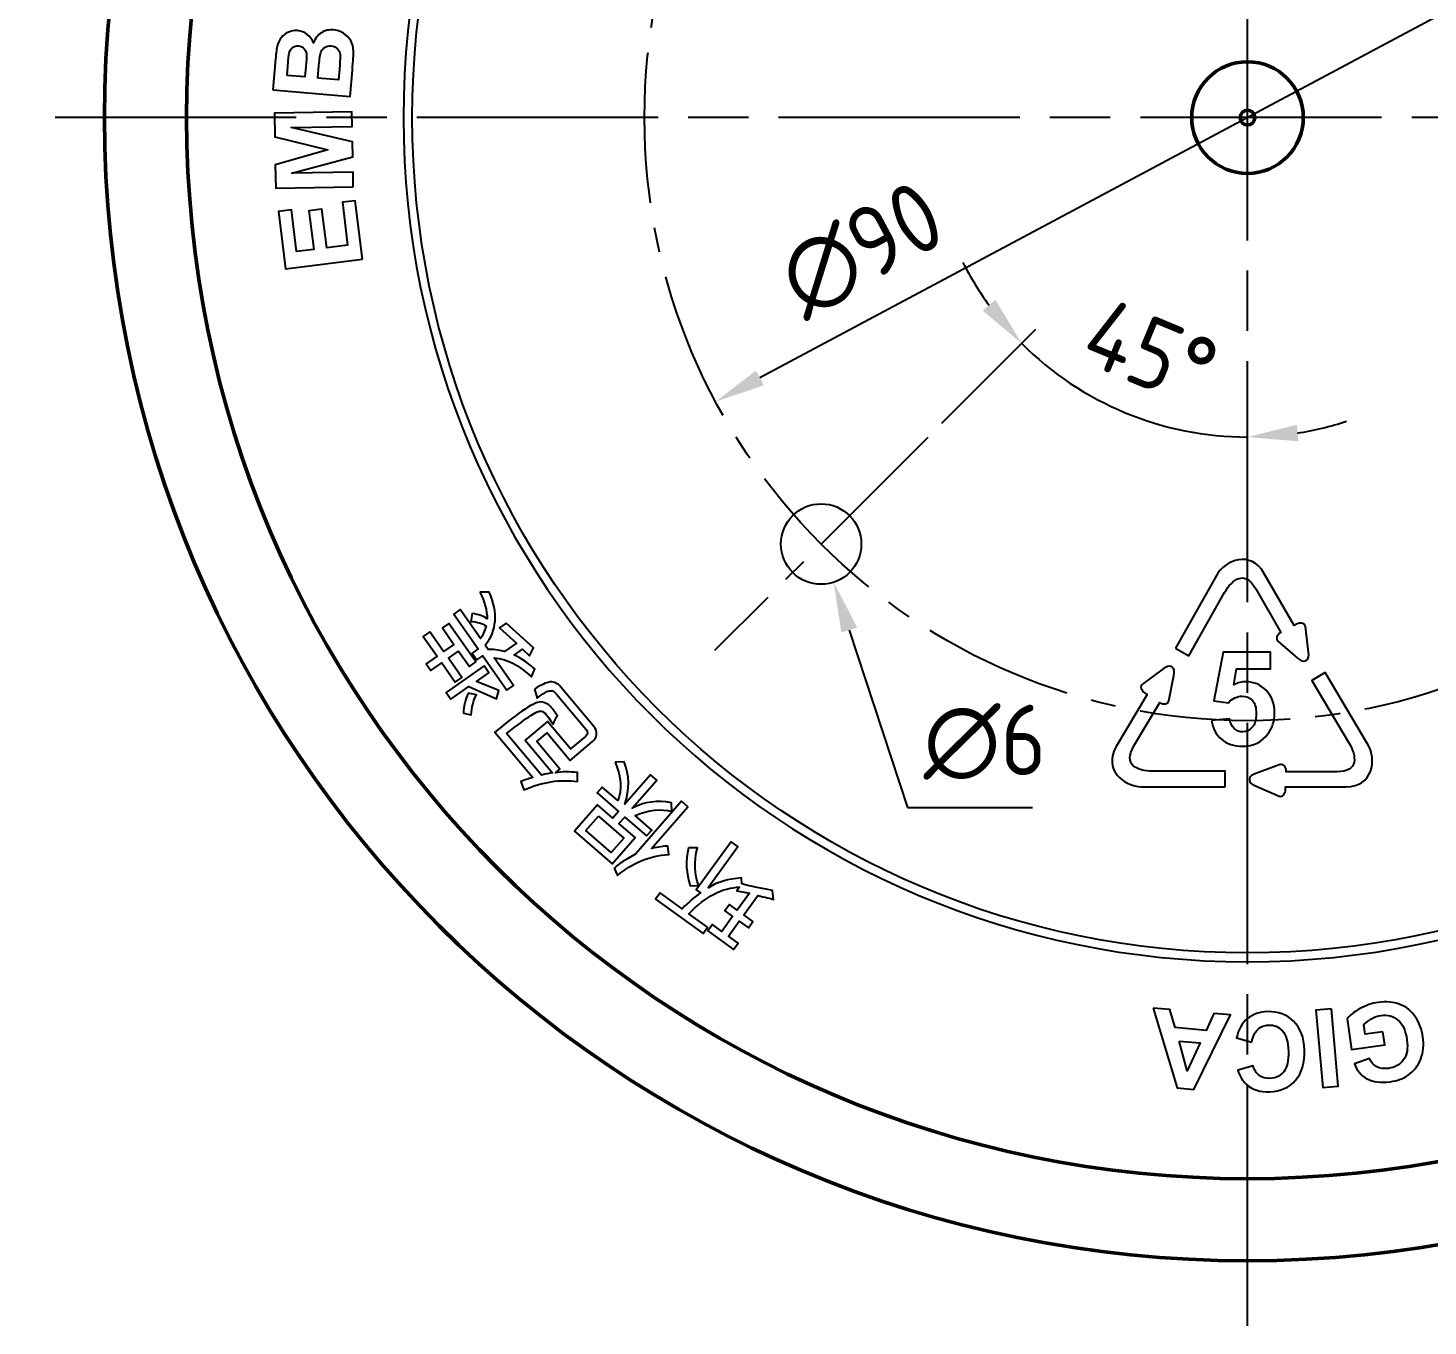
# Model space of a CAD drawing. Extents: x 0 to 616, y 0 to 436.
# Drawn here: x 422.8 to 527.2, y 202.7 to 299.6 of the extents above; entities that cross this region are included whole.
import ezdxf

# ---------------------------------------------------------------- set-up
doc = ezdxf.new("R2010")
doc.units = 0
doc.header["$LTSCALE"] = 1.5
doc.linetypes.add('AM_ISO08W050', pattern=[18, 12, -1.5, 3, -1.5])
doc.linetypes.add('CENTER2', pattern=[1.125, 0.75, -0.125, 0.125, -0.125])
doc.layers.get('0').update_dxf_attribs({"linetype": 'CONTINUOUS'})
doc.layers.get('Defpoints').update_dxf_attribs({"linetype": 'CONTINUOUS'})
for name, color, linetype, lineweight in [('AM_0', 7, 'CONTINUOUS', 50), ('AM_5', 3, 'CONTINUOUS', 25), ('AM_7', 4, 'AM_ISO08W050', 25), ('AM_8', 1, 'CONTINUOUS', 25)]:
    doc.layers.add(name, color=color, linetype=linetype, lineweight=lineweight)
doc.styles.get("Standard").update_dxf_attribs({"font": 'ISOCP.SHX'})
doc.dimstyles.new('AM_ISO', dxfattribs={"dimtxt": 3.5, "dimasz": 2.5, "dimexe": 1, "dimexo": 1, "dimgap": 1.5, "dimtad": 1, "dimdsep": 46, "dimtxsty": 'Standard', "dimcen": 0, "dimclrd": 256, "dimclre": 256, "dimclrt": 2, "dimadec": 0, "dimazin": 2, "dimtp": 0.1, "dimtm": 0.1, "dimtfac": 0.71, "dimtdec": 3, "dimtmove": 0, "dimatfit": 3, "dimfxl": 1, "dimlwd": -1, "dimlwe": -1, "dimarcsym": 0})
doc.dimstyles.new('AM_ISO$3', dxfattribs={"dimtxt": 3.5, "dimasz": 2.5, "dimexe": 1, "dimexo": 1, "dimgap": 1.5, "dimtad": 1, "dimtoh": 1, "dimdsep": 46, "dimtxsty": 'Standard', "dimcen": 0, "dimclrd": 256, "dimclre": 256, "dimclrt": 2, "dimadec": 0, "dimazin": 2, "dimtp": 0.1, "dimtm": 0.1, "dimtfac": 0.71, "dimtdec": 3, "dimtofl": 0, "dimtmove": 0, "dimatfit": 0, "dimfxl": 1, "dimlwd": -1, "dimlwe": -1, "dimarcsym": 0})

# ---------------------------------------------------------------- blocks, each defined once
blk = doc.blocks.new('*D36')
at = {"layer": 'AM_5', "transparency": 16777216}
blk.add_line((550.15, 312.31), (477.37, 273.46), dxfattribs=at)
for points in [[(549.86, 312.86), (550.45, 311.76), (553.46, 314.08)], [(477.08, 274.01), (477.67, 272.91), (474.07, 271.69)]]:
    blk.add_solid(points, dxfattribs=at)
at = {"layer": 'Defpoints', "color": 0, "transparency": 16777216}
for p in [(553.46, 314.08), (474.07, 271.69)]:
    blk.add_point(p, dxfattribs=at)
at = {"layer": 'AM_5', "color": 3, "transparency": 16777216, "insert": (484.96, 283.03), "char_height": 5.25, "attachment_point": 5, "rotation": 28.098}
blk.add_mtext('∅90', dxfattribs=at)
blk = doc.blocks.new('*D37')
at = {"layer": 'AM_5', "transparency": 16777216}
for p, q in [((484.04, 254.65), (488.38, 241.41)), ((488.38, 241.41), (497.71, 241.41))]:
    blk.add_line(p, q, dxfattribs=at)
blk.add_solid([(484.64, 254.84), (483.45, 254.46), (482.88, 258.21)], dxfattribs=at)
at = {"layer": 'Defpoints', "color": 0, "transparency": 16777216}
for p in [(481.01, 263.92), (482.88, 258.21)]:
    blk.add_point(p, dxfattribs=at)
at = {"layer": 'AM_5', "color": 3, "transparency": 16777216, "insert": (494.17, 246.28), "char_height": 5.25, "attachment_point": 5}
blk.add_mtext('∅6', dxfattribs=at)
blk = doc.blocks.new('*D38')
at = {"layer": 'AM_5', "transparency": 16777216}
blk.add_line((490.96, 270.08), (497.97, 277.09), dxfattribs=at)
for start, end in [(206.9492, 215.9746), (225, 270), (279.0254, 288.0508)]:
    blk.add_arc((513.76, 292.88), 23.83, start, end, dxfattribs=at)
for points in [[(494.95, 279.29), (494, 278.48), (496.91, 276.03)], [(517.55, 268.73), (517.45, 269.97), (513.76, 269.05)]]:
    blk.add_solid(points, dxfattribs=at)
at = {"layer": 'Defpoints', "color": 0, "transparency": 16777216}
for p in [(513.76, 383.05), (501.85, 272.25), (489.9, 269.02), (473.99, 253.11), (513.76, 202.72)]:
    blk.add_point(p, dxfattribs=at)
at = {"layer": 'AM_5', "color": 3, "transparency": 16777216, "insert": (506.51, 275.37), "char_height": 5.25, "attachment_point": 5, "rotation": 337.5}
blk.add_mtext('45°', dxfattribs=at)

msp = doc.modelspace()

# ---------------------------------------------------------------- linework, layer by layer
at = {"linetype": 'Continuous'}
msp.add_circle((513.762, 292.885), 79.175, dxfattribs=at)
msp.add_circle((481.943, 261.065), 3)
for points, knots in [([(513.762, 355.873), (531.156, 355.873), (546.903, 348.823), (558.302, 337.424), (558.302, 337.424), (569.701, 326.026), (576.751, 310.278), (576.751, 292.885), (576.751, 292.885), (576.751, 275.491), (569.701, 259.744), (558.302, 248.345), (558.302, 248.345), (546.903, 236.947), (531.156, 229.896), (513.762, 229.896), (513.762, 229.896), (496.369, 229.896), (480.622, 236.947), (469.223, 248.345), (469.223, 248.345), (457.824, 259.744), (450.774, 275.491), (450.774, 292.885), (450.774, 292.885), (450.774, 310.278), (457.824, 326.026), (469.223, 337.424), (469.223, 337.424), (480.622, 348.823), (496.369, 355.873), (513.762, 355.873)], [0, 0, 0, 0, 0.1111111, 0.1111111, 0.1111111, 0.1111111, 0.2222222, 0.2222222, 0.2222222, 0.2222222, 0.3333333, 0.3333333, 0.3333333, 0.3333333, 0.4444444, 0.4444444, 0.4444444, 0.4444444, 0.5555556, 0.5555556, 0.5555556, 0.5555556, 0.6666667, 0.6666667, 0.6666667, 0.6666667, 0.7777778, 0.7777778, 0.7777778, 0.7777778, 1, 1, 1, 1]), ([(557.836, 336.958), (546.556, 348.237), (530.974, 355.214), (513.762, 355.214), (513.762, 355.214), (496.551, 355.214), (480.969, 348.237), (469.689, 336.958), (469.689, 336.958), (458.41, 325.679), (451.434, 310.096), (451.434, 292.885), (451.434, 292.885), (451.434, 275.673), (458.41, 260.091), (469.689, 248.812), (469.689, 248.812), (480.969, 237.532), (496.551, 230.556), (513.762, 230.556), (513.762, 230.556), (530.974, 230.556), (546.556, 237.532), (557.836, 248.812), (557.836, 248.812), (569.115, 260.091), (576.091, 275.673), (576.091, 292.885), (576.091, 292.885), (576.091, 310.096), (569.115, 325.679), (557.836, 336.958)], [0, 0, 0, 0, 0.1111111, 0.1111111, 0.1111111, 0.1111111, 0.2222222, 0.2222222, 0.2222222, 0.2222222, 0.3333333, 0.3333333, 0.3333333, 0.3333333, 0.4444444, 0.4444444, 0.4444444, 0.4444444, 0.5555556, 0.5555556, 0.5555556, 0.5555556, 0.6666667, 0.6666667, 0.6666667, 0.6666667, 0.7777778, 0.7777778, 0.7777778, 0.7777778, 1, 1, 1, 1]), ([(441.023, 294.955), (441.023, 294.955), (441.225, 297.26), (441.225, 297.26), (441.225, 297.26), (441.265, 297.716), (441.313, 298.056), (441.372, 298.277), (441.372, 298.277), (441.429, 298.498), (441.526, 298.691), (441.662, 298.857), (441.662, 298.857), (441.798, 299.024), (441.971, 299.156), (442.183, 299.257), (442.183, 299.257), (442.393, 299.357), (442.624, 299.397), (442.872, 299.375), (442.872, 299.375), (443.142, 299.351), (443.384, 299.257), (443.597, 299.092), (443.597, 299.092), (443.81, 298.926), (443.962, 298.714), (444.053, 298.456), (444.053, 298.456), (444.185, 298.797), (444.383, 299.053), (444.646, 299.22), (444.646, 299.22), (444.909, 299.388), (445.207, 299.456), (445.54, 299.427), (445.54, 299.427), (445.802, 299.404), (446.052, 299.321), (446.29, 299.177), (446.29, 299.177), (446.526, 299.034), (446.71, 298.85), (446.839, 298.626), (446.839, 298.626), (446.969, 298.402), (447.037, 298.134), (447.045, 297.821), (447.045, 297.821), (447.048, 297.626), (447.02, 297.156), (446.961, 296.413), (446.961, 296.413), (446.961, 296.413), (446.789, 294.45), (446.789, 294.45), (446.789, 294.45), (446.789, 294.45), (441.023, 294.955), (441.023, 294.955)], [0, 0, 0, 0, 0.0625, 0.0625, 0.0625, 0.0625, 0.125, 0.125, 0.125, 0.125, 0.1875, 0.1875, 0.1875, 0.1875, 0.25, 0.25, 0.25, 0.25, 0.3125, 0.3125, 0.3125, 0.3125, 0.375, 0.375, 0.375, 0.375, 0.4375, 0.4375, 0.4375, 0.4375, 0.5, 0.5, 0.5, 0.5, 0.5625, 0.5625, 0.5625, 0.5625, 0.625, 0.625, 0.625, 0.625, 0.6875, 0.6875, 0.6875, 0.6875, 0.75, 0.75, 0.75, 0.75, 0.8125, 0.8125, 0.8125, 0.8125, 0.875, 0.875, 0.875, 0.875, 1, 1, 1, 1]), ([(442.085, 296.036), (442.085, 296.036), (443.418, 295.92), (443.418, 295.92), (443.418, 295.92), (443.418, 295.92), (443.485, 296.682), (443.485, 296.682), (443.485, 296.682), (443.524, 297.136), (443.542, 297.418), (443.539, 297.53), (443.539, 297.53), (443.533, 297.73), (443.478, 297.893), (443.374, 298.018), (443.374, 298.018), (443.27, 298.142), (443.125, 298.211), (442.938, 298.227), (442.938, 298.227), (442.76, 298.243), (442.61, 298.207), (442.49, 298.119), (442.49, 298.119), (442.37, 298.03), (442.29, 297.889), (442.251, 297.698), (442.251, 297.698), (442.227, 297.584), (442.191, 297.253), (442.143, 296.705), (442.143, 296.705), (442.143, 296.705), (442.085, 296.036), (442.085, 296.036)], [0, 0, 0, 0, 0.1, 0.1, 0.1, 0.1, 0.2, 0.2, 0.2, 0.2, 0.3, 0.3, 0.3, 0.3, 0.4, 0.4, 0.4, 0.4, 0.5, 0.5, 0.5, 0.5, 0.6, 0.6, 0.6, 0.6, 0.7, 0.7, 0.7, 0.7, 0.8, 0.8, 0.8, 0.8, 1, 1, 1, 1]), ([(444.378, 295.836), (444.378, 295.836), (445.919, 295.701), (445.919, 295.701), (445.919, 295.701), (445.919, 295.701), (446.013, 296.777), (446.013, 296.777), (446.013, 296.777), (446.05, 297.198), (446.063, 297.464), (446.048, 297.579), (446.048, 297.579), (446.033, 297.755), (445.967, 297.903), (445.856, 298.022), (445.856, 298.022), (445.743, 298.142), (445.584, 298.211), (445.38, 298.229), (445.38, 298.229), (445.207, 298.244), (445.057, 298.214), (444.929, 298.141), (444.929, 298.141), (444.8, 298.067), (444.701, 297.954), (444.632, 297.801), (444.632, 297.801), (444.563, 297.647), (444.506, 297.304), (444.46, 296.775), (444.46, 296.775), (444.46, 296.775), (444.378, 295.836), (444.378, 295.836)], [0, 0, 0, 0, 0.1, 0.1, 0.1, 0.1, 0.2, 0.2, 0.2, 0.2, 0.3, 0.3, 0.3, 0.3, 0.4, 0.4, 0.4, 0.4, 0.5, 0.5, 0.5, 0.5, 0.6, 0.6, 0.6, 0.6, 0.7, 0.7, 0.7, 0.7, 0.8, 0.8, 0.8, 0.8, 1, 1, 1, 1]), ([(447.027, 287.722), (447.027, 287.722), (441.24, 287.621), (441.24, 287.621), (441.24, 287.621), (441.24, 287.621), (441.209, 289.37), (441.209, 289.37), (441.209, 289.37), (441.209, 289.37), (445.139, 290.489), (445.139, 290.489), (445.139, 290.489), (445.139, 290.489), (441.173, 291.458), (441.173, 291.458), (441.173, 291.458), (441.173, 291.458), (441.142, 293.211), (441.142, 293.211), (441.142, 293.211), (441.142, 293.211), (446.929, 293.312), (446.929, 293.312), (446.929, 293.312), (446.929, 293.312), (446.948, 292.227), (446.948, 292.227), (446.948, 292.227), (446.948, 292.227), (442.392, 292.147), (442.392, 292.147), (442.392, 292.147), (442.392, 292.147), (446.968, 291.078), (446.968, 291.078), (446.968, 291.078), (446.968, 291.078), (446.988, 289.953), (446.988, 289.953), (446.988, 289.953), (446.988, 289.953), (442.452, 288.728), (442.452, 288.728), (442.452, 288.728), (442.452, 288.728), (447.008, 288.807), (447.008, 288.807), (447.008, 288.807), (447.008, 288.807), (447.027, 287.722), (447.027, 287.722)], [0, 0, 0, 0, 0.0714286, 0.0714286, 0.0714286, 0.0714286, 0.1428571, 0.1428571, 0.1428571, 0.1428571, 0.2142857, 0.2142857, 0.2142857, 0.2142857, 0.2857143, 0.2857143, 0.2857143, 0.2857143, 0.3571429, 0.3571429, 0.3571429, 0.3571429, 0.4285714, 0.4285714, 0.4285714, 0.4285714, 0.5, 0.5, 0.5, 0.5, 0.5714286, 0.5714286, 0.5714286, 0.5714286, 0.6428571, 0.6428571, 0.6428571, 0.6428571, 0.7142857, 0.7142857, 0.7142857, 0.7142857, 0.7857143, 0.7857143, 0.7857143, 0.7857143, 0.8571429, 0.8571429, 0.8571429, 0.8571429, 1, 1, 1, 1]), ([(447.717, 282.317), (447.717, 282.317), (441.972, 281.611), (441.972, 281.611), (441.972, 281.611), (441.972, 281.611), (441.449, 285.87), (441.449, 285.87), (441.449, 285.87), (441.449, 285.87), (442.422, 285.99), (442.422, 285.99), (442.422, 285.99), (442.422, 285.99), (442.802, 282.89), (442.802, 282.89), (442.802, 282.89), (442.802, 282.89), (444.075, 283.047), (444.075, 283.047), (444.075, 283.047), (444.075, 283.047), (443.721, 285.931), (443.721, 285.931), (443.721, 285.931), (443.721, 285.931), (444.688, 286.049), (444.688, 286.049), (444.688, 286.049), (444.688, 286.049), (445.043, 283.166), (445.043, 283.166), (445.043, 283.166), (445.043, 283.166), (446.606, 283.358), (446.606, 283.358), (446.606, 283.358), (446.606, 283.358), (446.212, 286.566), (446.212, 286.566), (446.212, 286.566), (446.212, 286.566), (447.181, 286.685), (447.181, 286.685), (447.181, 286.685), (447.181, 286.685), (447.717, 282.317), (447.717, 282.317)], [0, 0, 0, 0, 0.0769231, 0.0769231, 0.0769231, 0.0769231, 0.1538462, 0.1538462, 0.1538462, 0.1538462, 0.2307692, 0.2307692, 0.2307692, 0.2307692, 0.3076923, 0.3076923, 0.3076923, 0.3076923, 0.3846154, 0.3846154, 0.3846154, 0.3846154, 0.4615385, 0.4615385, 0.4615385, 0.4615385, 0.5384615, 0.5384615, 0.5384615, 0.5384615, 0.6153846, 0.6153846, 0.6153846, 0.6153846, 0.6923077, 0.6923077, 0.6923077, 0.6923077, 0.7692308, 0.7692308, 0.7692308, 0.7692308, 0.8461538, 0.8461538, 0.8461538, 0.8461538, 1, 1, 1, 1]), ([(508.384, 253.286), (508.384, 253.286), (511.442, 258.728), (511.442, 258.728), (511.442, 258.728), (512.103, 259.904), (514.014, 260.595), (514.99, 258.904), (514.99, 258.904), (514.99, 258.904), (517.247, 254.99), (517.247, 254.99), (517.247, 254.99), (517.247, 254.99), (517.465, 255.107), (517.465, 255.107), (517.465, 255.107), (517.691, 255.228), (518.065, 255.171), (518.095, 254.917), (518.095, 254.917), (518.095, 254.917), (518.32, 253.001), (518.32, 253.001), (518.32, 253.001), (518.349, 252.747), (518.355, 252.492), (518.13, 252.371), (518.13, 252.371), (518.13, 252.371), (518.13, 252.371), (518.13, 252.371), (518.13, 252.371), (517.905, 252.25), (517.695, 252.396), (517.5, 252.561), (517.5, 252.561), (517.5, 252.561), (516.026, 253.806), (516.026, 253.806), (516.026, 253.806), (515.831, 253.971), (515.991, 254.315), (516.216, 254.436), (516.216, 254.436), (516.216, 254.436), (516.258, 254.458), (516.258, 254.458), (516.258, 254.458), (516.258, 254.458), (514.377, 257.734), (514.377, 257.734), (514.377, 257.734), (513.552, 259.17), (512.603, 258.424), (512.055, 257.449), (512.055, 257.449), (512.055, 257.449), (509.396, 252.717), (509.396, 252.717), (509.396, 252.717), (509.396, 252.717), (508.384, 253.286), (508.384, 253.286)], [0, 0, 0, 0, 0.0588235, 0.0588235, 0.0588235, 0.0588235, 0.1176471, 0.1176471, 0.1176471, 0.1176471, 0.1764706, 0.1764706, 0.1764706, 0.1764706, 0.2352941, 0.2352941, 0.2352941, 0.2352941, 0.2941176, 0.2941176, 0.2941176, 0.2941176, 0.3529412, 0.3529412, 0.3529412, 0.3529412, 0.4117647, 0.4117647, 0.4117647, 0.4117647, 0.4705882, 0.4705882, 0.4705882, 0.4705882, 0.5294118, 0.5294118, 0.5294118, 0.5294118, 0.5882353, 0.5882353, 0.5882353, 0.5882353, 0.6470588, 0.6470588, 0.6470588, 0.6470588, 0.7058824, 0.7058824, 0.7058824, 0.7058824, 0.7647059, 0.7647059, 0.7647059, 0.7647059, 0.8235294, 0.8235294, 0.8235294, 0.8235294, 0.8823529, 0.8823529, 0.8823529, 0.8823529, 1, 1, 1, 1]), ([(456.48, 257.486), (456.48, 257.486), (457.18, 257.485), (457.18, 257.485), (457.18, 257.485), (457.847, 255.922), (457.746, 254.599), (456.878, 253.519), (456.878, 253.519), (456.878, 253.519), (457.095, 253.209), (457.095, 253.209), (457.095, 253.209), (457.663, 253.195), (458.069, 253.137), (458.315, 253.036), (458.315, 253.036), (458.315, 253.036), (459.207, 253.661), (459.207, 253.661), (459.207, 253.661), (459.207, 253.661), (457.948, 254.812), (457.948, 254.812), (457.948, 254.812), (457.948, 254.812), (458.445, 255.161), (458.445, 255.161), (458.445, 255.161), (458.445, 255.161), (460.478, 253.325), (460.478, 253.325), (460.478, 253.325), (460.478, 253.325), (460.182, 252.723), (460.182, 252.723), (460.182, 252.723), (460.182, 252.723), (459.654, 253.222), (459.654, 253.222), (459.654, 253.222), (459.654, 253.222), (459.03, 252.785), (459.03, 252.785), (459.03, 252.785), (459.371, 252.664), (459.889, 252.319), (460.583, 251.751), (460.583, 251.751), (460.583, 251.751), (460.322, 251.154), (460.322, 251.154), (460.322, 251.154), (459.397, 252.038), (458.468, 252.515), (457.535, 252.58), (457.535, 252.58), (457.535, 252.58), (458.991, 250.501), (458.991, 250.501), (458.991, 250.501), (458.991, 250.501), (458.496, 250.154), (458.496, 250.154), (458.496, 250.154), (458.496, 250.154), (456.698, 252.723), (456.698, 252.723), (456.698, 252.723), (456.698, 252.723), (456.261, 252.417), (456.261, 252.417), (456.261, 252.417), (456.261, 252.417), (455.899, 252.934), (455.899, 252.934), (455.899, 252.934), (455.899, 252.934), (456.336, 253.24), (456.336, 253.24), (456.336, 253.24), (456.336, 253.24), (454.522, 255.831), (454.522, 255.831), (454.522, 255.831), (454.522, 255.831), (455.016, 256.177), (455.016, 256.177), (455.016, 256.177), (455.016, 256.177), (456.529, 254.017), (456.529, 254.017), (456.529, 254.017), (456.696, 254.246), (456.833, 254.555), (456.938, 254.945), (456.938, 254.945), (456.668, 255.147), (456.288, 255.263), (455.795, 255.291), (455.795, 255.291), (455.795, 255.291), (455.891, 255.878), (455.891, 255.878), (455.891, 255.878), (456.384, 255.819), (456.762, 255.688), (457.023, 255.486), (457.023, 255.486), (457.01, 256.1), (456.829, 256.767), (456.48, 257.486)], [0, 0, 0, 0, 0.0344828, 0.0344828, 0.0344828, 0.0344828, 0.0689655, 0.0689655, 0.0689655, 0.0689655, 0.1034483, 0.1034483, 0.1034483, 0.1034483, 0.137931, 0.137931, 0.137931, 0.137931, 0.1724138, 0.1724138, 0.1724138, 0.1724138, 0.2068966, 0.2068966, 0.2068966, 0.2068966, 0.2413793, 0.2413793, 0.2413793, 0.2413793, 0.2758621, 0.2758621, 0.2758621, 0.2758621, 0.3103448, 0.3103448, 0.3103448, 0.3103448, 0.3448276, 0.3448276, 0.3448276, 0.3448276, 0.3793103, 0.3793103, 0.3793103, 0.3793103, 0.4137931, 0.4137931, 0.4137931, 0.4137931, 0.4482759, 0.4482759, 0.4482759, 0.4482759, 0.4827586, 0.4827586, 0.4827586, 0.4827586, 0.5172414, 0.5172414, 0.5172414, 0.5172414, 0.5517241, 0.5517241, 0.5517241, 0.5517241, 0.5862069, 0.5862069, 0.5862069, 0.5862069, 0.6206897, 0.6206897, 0.6206897, 0.6206897, 0.6551724, 0.6551724, 0.6551724, 0.6551724, 0.6896552, 0.6896552, 0.6896552, 0.6896552, 0.7241379, 0.7241379, 0.7241379, 0.7241379, 0.7586207, 0.7586207, 0.7586207, 0.7586207, 0.7931034, 0.7931034, 0.7931034, 0.7931034, 0.8275862, 0.8275862, 0.8275862, 0.8275862, 0.862069, 0.862069, 0.862069, 0.862069, 0.8965517, 0.8965517, 0.8965517, 0.8965517, 0.9310345, 0.9310345, 0.9310345, 0.9310345, 1, 1, 1, 1]), ([(452.736, 254.518), (452.736, 254.518), (453.769, 253.043), (453.769, 253.043), (453.769, 253.043), (453.769, 253.043), (454.535, 253.58), (454.535, 253.58), (454.535, 253.58), (454.535, 253.58), (453.677, 254.805), (453.677, 254.805), (453.677, 254.805), (453.677, 254.805), (454.163, 255.145), (454.163, 255.145), (454.163, 255.145), (454.163, 255.145), (456.18, 252.264), (456.18, 252.264), (456.18, 252.264), (456.18, 252.264), (455.69, 251.93), (455.69, 251.93), (455.69, 251.93), (455.69, 251.93), (454.888, 253.075), (454.888, 253.075), (454.888, 253.075), (454.888, 253.075), (454.122, 252.539), (454.122, 252.539), (454.122, 252.539), (454.122, 252.539), (455.123, 251.109), (455.123, 251.109), (455.123, 251.109), (455.123, 251.109), (454.639, 250.77), (454.639, 250.77), (454.639, 250.77), (454.639, 250.77), (453.638, 252.199), (453.638, 252.199), (453.638, 252.199), (453.638, 252.199), (452.815, 251.623), (452.815, 251.623), (452.815, 251.623), (452.815, 251.623), (452.462, 252.128), (452.462, 252.128), (452.462, 252.128), (452.462, 252.128), (453.284, 252.704), (453.284, 252.704), (453.284, 252.704), (453.284, 252.704), (452.252, 254.179), (452.252, 254.179), (452.252, 254.179), (452.252, 254.179), (452.736, 254.518), (452.736, 254.518)], [0, 0, 0, 0, 0.0588235, 0.0588235, 0.0588235, 0.0588235, 0.1176471, 0.1176471, 0.1176471, 0.1176471, 0.1764706, 0.1764706, 0.1764706, 0.1764706, 0.2352941, 0.2352941, 0.2352941, 0.2352941, 0.2941176, 0.2941176, 0.2941176, 0.2941176, 0.3529412, 0.3529412, 0.3529412, 0.3529412, 0.4117647, 0.4117647, 0.4117647, 0.4117647, 0.4705882, 0.4705882, 0.4705882, 0.4705882, 0.5294118, 0.5294118, 0.5294118, 0.5294118, 0.5882353, 0.5882353, 0.5882353, 0.5882353, 0.6470588, 0.6470588, 0.6470588, 0.6470588, 0.7058824, 0.7058824, 0.7058824, 0.7058824, 0.7647059, 0.7647059, 0.7647059, 0.7647059, 0.8235294, 0.8235294, 0.8235294, 0.8235294, 0.8823529, 0.8823529, 0.8823529, 0.8823529, 1, 1, 1, 1]), ([(511.085, 247.895), (511.085, 247.895), (512.422, 248.033), (512.422, 248.033), (512.422, 248.033), (512.461, 247.731), (512.573, 247.49), (512.76, 247.313), (512.76, 247.313), (512.949, 247.135), (513.165, 247.048), (513.411, 247.048), (513.411, 247.048), (513.691, 247.048), (513.928, 247.161), (514.122, 247.391), (514.122, 247.391), (514.315, 247.62), (514.413, 247.965), (514.413, 248.425), (514.413, 248.425), (514.413, 248.858), (514.317, 249.182), (514.123, 249.398), (514.123, 249.398), (513.931, 249.614), (513.681, 249.722), (513.372, 249.722), (513.372, 249.722), (512.986, 249.722), (512.64, 249.553), (512.334, 249.214), (512.334, 249.214), (512.334, 249.214), (511.251, 249.37), (511.251, 249.37), (511.251, 249.37), (511.251, 249.37), (511.934, 253.001), (511.934, 253.001), (511.934, 253.001), (511.934, 253.001), (515.477, 253.001), (515.477, 253.001), (515.477, 253.001), (515.477, 253.001), (515.477, 251.752), (515.477, 251.752), (515.477, 251.752), (515.477, 251.752), (512.951, 251.752), (512.951, 251.752), (512.951, 251.752), (512.951, 251.752), (512.739, 250.563), (512.739, 250.563), (512.739, 250.563), (513.037, 250.711), (513.343, 250.786), (513.655, 250.786), (513.655, 250.786), (514.25, 250.786), (514.755, 250.569), (515.168, 250.135), (515.168, 250.135), (515.582, 249.702), (515.789, 249.139), (515.789, 248.446), (515.789, 248.446), (515.789, 247.869), (515.622, 247.355), (515.288, 246.901), (515.288, 246.901), (514.833, 246.283), (514.202, 245.974), (513.395, 245.974), (513.395, 245.974), (512.749, 245.974), (512.222, 246.148), (511.815, 246.495), (511.815, 246.495), (511.407, 246.843), (511.165, 247.308), (511.085, 247.895)], [0, 0, 0, 0, 0.0454545, 0.0454545, 0.0454545, 0.0454545, 0.0909091, 0.0909091, 0.0909091, 0.0909091, 0.1363636, 0.1363636, 0.1363636, 0.1363636, 0.1818182, 0.1818182, 0.1818182, 0.1818182, 0.2272727, 0.2272727, 0.2272727, 0.2272727, 0.2727273, 0.2727273, 0.2727273, 0.2727273, 0.3181818, 0.3181818, 0.3181818, 0.3181818, 0.3636364, 0.3636364, 0.3636364, 0.3636364, 0.4090909, 0.4090909, 0.4090909, 0.4090909, 0.4545455, 0.4545455, 0.4545455, 0.4545455, 0.5, 0.5, 0.5, 0.5, 0.5454545, 0.5454545, 0.5454545, 0.5454545, 0.5909091, 0.5909091, 0.5909091, 0.5909091, 0.6363636, 0.6363636, 0.6363636, 0.6363636, 0.6818182, 0.6818182, 0.6818182, 0.6818182, 0.7272727, 0.7272727, 0.7272727, 0.7272727, 0.7727273, 0.7727273, 0.7727273, 0.7727273, 0.8181818, 0.8181818, 0.8181818, 0.8181818, 0.8636364, 0.8636364, 0.8636364, 0.8636364, 0.9090909, 0.9090909, 0.9090909, 0.9090909, 1, 1, 1, 1]), ([(456.791, 251.969), (456.791, 251.969), (457.144, 251.465), (457.144, 251.465), (457.144, 251.465), (457.144, 251.465), (456.223, 250.819), (456.223, 250.819), (456.223, 250.819), (456.223, 250.819), (457.89, 250.144), (457.89, 250.144), (457.89, 250.144), (457.89, 250.144), (457.704, 249.509), (457.704, 249.509), (457.704, 249.509), (457.704, 249.509), (455.66, 250.425), (455.66, 250.425), (455.66, 250.425), (455.66, 250.425), (454.308, 249.479), (454.308, 249.479), (454.308, 249.479), (454.308, 249.479), (453.955, 249.984), (453.955, 249.984), (453.955, 249.984), (453.955, 249.984), (456.791, 251.969), (456.791, 251.969)], [0, 0, 0, 0, 0.1111111, 0.1111111, 0.1111111, 0.1111111, 0.2222222, 0.2222222, 0.2222222, 0.2222222, 0.3333333, 0.3333333, 0.3333333, 0.3333333, 0.4444444, 0.4444444, 0.4444444, 0.4444444, 0.5555556, 0.5555556, 0.5555556, 0.5555556, 0.6666667, 0.6666667, 0.6666667, 0.6666667, 0.7777778, 0.7777778, 0.7777778, 0.7777778, 1, 1, 1, 1]), ([(512.1, 242.958), (512.1, 242.958), (505.858, 242.955), (505.858, 242.955), (505.858, 242.955), (504.508, 242.954), (502.969, 244.28), (503.964, 245.96), (503.964, 245.96), (503.964, 245.96), (506.268, 249.847), (506.268, 249.847), (506.268, 249.847), (506.268, 249.847), (506.059, 249.98), (506.059, 249.98), (506.059, 249.98), (505.843, 250.117), (505.709, 250.471), (505.916, 250.622), (505.916, 250.622), (505.916, 250.622), (507.476, 251.757), (507.476, 251.757), (507.476, 251.757), (507.683, 251.908), (507.902, 252.037), (508.118, 251.9), (508.118, 251.9), (508.118, 251.9), (508.118, 251.9), (508.118, 251.9), (508.118, 251.9), (508.334, 251.764), (508.31, 251.509), (508.262, 251.259), (508.262, 251.259), (508.262, 251.259), (507.899, 249.363), (507.899, 249.363), (507.899, 249.363), (507.85, 249.112), (507.473, 249.083), (507.257, 249.22), (507.257, 249.22), (507.257, 249.22), (507.217, 249.245), (507.217, 249.245), (507.217, 249.245), (507.217, 249.245), (505.284, 246), (505.284, 246), (505.284, 246), (504.437, 244.577), (505.553, 244.115), (506.672, 244.116), (506.672, 244.116), (506.672, 244.116), (512.099, 244.119), (512.099, 244.119), (512.099, 244.119), (512.099, 244.119), (512.1, 242.958), (512.1, 242.958)], [0, 0, 0, 0, 0.0588235, 0.0588235, 0.0588235, 0.0588235, 0.1176471, 0.1176471, 0.1176471, 0.1176471, 0.1764706, 0.1764706, 0.1764706, 0.1764706, 0.2352941, 0.2352941, 0.2352941, 0.2352941, 0.2941176, 0.2941176, 0.2941176, 0.2941176, 0.3529412, 0.3529412, 0.3529412, 0.3529412, 0.4117647, 0.4117647, 0.4117647, 0.4117647, 0.4705882, 0.4705882, 0.4705882, 0.4705882, 0.5294118, 0.5294118, 0.5294118, 0.5294118, 0.5882353, 0.5882353, 0.5882353, 0.5882353, 0.6470588, 0.6470588, 0.6470588, 0.6470588, 0.7058824, 0.7058824, 0.7058824, 0.7058824, 0.7647059, 0.7647059, 0.7647059, 0.7647059, 0.8235294, 0.8235294, 0.8235294, 0.8235294, 0.8823529, 0.8823529, 0.8823529, 0.8823529, 1, 1, 1, 1]), ([(460.557, 250.242), (461.045, 250.564), (461.437, 250.741), (461.726, 250.773), (461.726, 250.773), (462.017, 250.806), (462.282, 250.678), (462.522, 250.392), (462.522, 250.392), (462.522, 250.392), (464.987, 247.455), (464.987, 247.455), (464.987, 247.455), (465.144, 247.268), (465.212, 247.072), (465.189, 246.865), (465.189, 246.865), (465.166, 246.659), (465.065, 246.479), (464.885, 246.329), (464.885, 246.329), (464.885, 246.329), (463.208, 244.921), (463.208, 244.921), (463.208, 244.921), (463.208, 244.921), (461.489, 246.969), (461.489, 246.969), (461.489, 246.969), (461.489, 246.969), (460.72, 246.324), (460.72, 246.324), (460.72, 246.324), (460.72, 246.324), (462.439, 244.276), (462.439, 244.276), (462.439, 244.276), (462.439, 244.276), (462.116, 244.005), (462.116, 244.005), (462.116, 244.005), (462.601, 244.08), (463.155, 244.085), (463.773, 244.019), (463.773, 244.019), (463.773, 244.019), (463.753, 243.349), (463.753, 243.349), (463.753, 243.349), (462.474, 243.525), (461.143, 243.319), (459.762, 242.726), (459.762, 242.726), (459.762, 242.726), (459.523, 243.335), (459.523, 243.335), (459.523, 243.335), (459.922, 243.487), (460.225, 243.593), (460.434, 243.656), (460.434, 243.656), (460.434, 243.656), (457.6, 247.034), (457.6, 247.034), (457.6, 247.034), (458.495, 247.773), (459.244, 248.343), (459.845, 248.746), (459.845, 248.746), (460.446, 249.15), (460.877, 249.326), (461.137, 249.276), (461.137, 249.276), (461.397, 249.226), (461.6, 249.114), (461.748, 248.938), (461.748, 248.938), (461.939, 248.71), (462.111, 248.485), (462.26, 248.26), (462.26, 248.26), (462.142, 248.045), (462.036, 247.836), (461.94, 247.636), (461.94, 247.636), (461.665, 248.033), (461.512, 248.25), (461.484, 248.284), (461.484, 248.284), (461.325, 248.473), (461.18, 248.579), (461.05, 248.604), (461.05, 248.604), (460.918, 248.629), (460.658, 248.515), (460.269, 248.262), (460.269, 248.262), (459.88, 248.01), (459.281, 247.561), (458.469, 246.919), (458.469, 246.919), (458.469, 246.919), (461.067, 243.822), (461.067, 243.822), (461.067, 243.822), (461.412, 243.912), (461.691, 243.968), (461.904, 243.992), (461.904, 243.992), (461.904, 243.992), (459.856, 246.433), (459.856, 246.433), (459.856, 246.433), (459.856, 246.433), (461.523, 247.831), (461.523, 247.831), (461.523, 247.831), (461.523, 247.831), (463.243, 245.781), (463.243, 245.781), (463.243, 245.781), (463.243, 245.781), (464.359, 246.717), (464.359, 246.717), (464.359, 246.717), (464.545, 246.873), (464.56, 247.044), (464.404, 247.23), (464.404, 247.23), (464.404, 247.23), (462.198, 249.858), (462.198, 249.858), (462.198, 249.858), (462.068, 250.013), (461.972, 250.096), (461.909, 250.106), (461.909, 250.106), (461.847, 250.118), (461.746, 250.114), (461.608, 250.094), (461.608, 250.094), (461.47, 250.074), (461.186, 249.901), (460.756, 249.575), (460.756, 249.575), (460.756, 249.575), (460.557, 250.242), (460.557, 250.242)], [0, 0, 0, 0, 0.0263158, 0.0263158, 0.0263158, 0.0263158, 0.0526316, 0.0526316, 0.0526316, 0.0526316, 0.0789474, 0.0789474, 0.0789474, 0.0789474, 0.1052632, 0.1052632, 0.1052632, 0.1052632, 0.1315789, 0.1315789, 0.1315789, 0.1315789, 0.1578947, 0.1578947, 0.1578947, 0.1578947, 0.1842105, 0.1842105, 0.1842105, 0.1842105, 0.2105263, 0.2105263, 0.2105263, 0.2105263, 0.2368421, 0.2368421, 0.2368421, 0.2368421, 0.2631579, 0.2631579, 0.2631579, 0.2631579, 0.2894737, 0.2894737, 0.2894737, 0.2894737, 0.3157895, 0.3157895, 0.3157895, 0.3157895, 0.3421053, 0.3421053, 0.3421053, 0.3421053, 0.3684211, 0.3684211, 0.3684211, 0.3684211, 0.3947368, 0.3947368, 0.3947368, 0.3947368, 0.4210526, 0.4210526, 0.4210526, 0.4210526, 0.4473684, 0.4473684, 0.4473684, 0.4473684, 0.4736842, 0.4736842, 0.4736842, 0.4736842, 0.5, 0.5, 0.5, 0.5, 0.5263158, 0.5263158, 0.5263158, 0.5263158, 0.5526316, 0.5526316, 0.5526316, 0.5526316, 0.5789474, 0.5789474, 0.5789474, 0.5789474, 0.6052632, 0.6052632, 0.6052632, 0.6052632, 0.6315789, 0.6315789, 0.6315789, 0.6315789, 0.6578947, 0.6578947, 0.6578947, 0.6578947, 0.6842105, 0.6842105, 0.6842105, 0.6842105, 0.7105263, 0.7105263, 0.7105263, 0.7105263, 0.7368421, 0.7368421, 0.7368421, 0.7368421, 0.7631579, 0.7631579, 0.7631579, 0.7631579, 0.7894737, 0.7894737, 0.7894737, 0.7894737, 0.8157895, 0.8157895, 0.8157895, 0.8157895, 0.8421053, 0.8421053, 0.8421053, 0.8421053, 0.8684211, 0.8684211, 0.8684211, 0.8684211, 0.8947368, 0.8947368, 0.8947368, 0.8947368, 0.9210526, 0.9210526, 0.9210526, 0.9210526, 0.9473684, 0.9473684, 0.9473684, 0.9473684, 1, 1, 1, 1]), ([(519.566, 251.484), (519.566, 251.484), (522.75, 246.114), (522.75, 246.114), (522.75, 246.114), (523.438, 244.953), (523.081, 242.953), (521.129, 242.954), (521.129, 242.954), (521.129, 242.954), (516.61, 242.956), (516.61, 242.956), (516.61, 242.956), (516.61, 242.956), (516.602, 242.708), (516.602, 242.708), (516.602, 242.708), (516.595, 242.453), (516.358, 242.157), (516.123, 242.258), (516.123, 242.258), (516.123, 242.258), (514.351, 243.022), (514.351, 243.022), (514.351, 243.022), (514.116, 243.123), (513.893, 243.246), (513.901, 243.501), (513.901, 243.501), (513.901, 243.501), (513.901, 243.501), (513.901, 243.501), (513.901, 243.501), (513.909, 243.756), (514.14, 243.865), (514.38, 243.952), (514.38, 243.952), (514.38, 243.952), (516.196, 244.605), (516.196, 244.605), (516.196, 244.605), (516.436, 244.691), (516.654, 244.381), (516.646, 244.126), (516.646, 244.126), (516.646, 244.126), (516.645, 244.078), (516.645, 244.078), (516.645, 244.078), (516.645, 244.078), (520.422, 244.07), (520.422, 244.07), (520.422, 244.07), (522.078, 244.066), (521.906, 245.261), (521.336, 246.223), (521.336, 246.223), (521.336, 246.223), (518.568, 250.892), (518.568, 250.892), (518.568, 250.892), (518.568, 250.892), (519.566, 251.484), (519.566, 251.484)], [0, 0, 0, 0, 0.0588235, 0.0588235, 0.0588235, 0.0588235, 0.1176471, 0.1176471, 0.1176471, 0.1176471, 0.1764706, 0.1764706, 0.1764706, 0.1764706, 0.2352941, 0.2352941, 0.2352941, 0.2352941, 0.2941176, 0.2941176, 0.2941176, 0.2941176, 0.3529412, 0.3529412, 0.3529412, 0.3529412, 0.4117647, 0.4117647, 0.4117647, 0.4117647, 0.4705882, 0.4705882, 0.4705882, 0.4705882, 0.5294118, 0.5294118, 0.5294118, 0.5294118, 0.5882353, 0.5882353, 0.5882353, 0.5882353, 0.6470588, 0.6470588, 0.6470588, 0.6470588, 0.7058824, 0.7058824, 0.7058824, 0.7058824, 0.7647059, 0.7647059, 0.7647059, 0.7647059, 0.8235294, 0.8235294, 0.8235294, 0.8235294, 0.8823529, 0.8823529, 0.8823529, 0.8823529, 1, 1, 1, 1]), ([(455.595, 249.926), (455.595, 249.926), (456.212, 249.808), (456.212, 249.808), (456.212, 249.808), (455.983, 249.365), (455.858, 248.866), (455.838, 248.312), (455.838, 248.312), (455.838, 248.312), (455.257, 248.446), (455.257, 248.446), (455.257, 248.446), (455.262, 248.954), (455.374, 249.447), (455.595, 249.926)], [0, 0, 0, 0, 0.2, 0.2, 0.2, 0.2, 0.4, 0.4, 0.4, 0.4, 0.6, 0.6, 0.6, 0.6, 1, 1, 1, 1]), ([(466.577, 244.779), (466.577, 244.779), (467.235, 244.808), (467.235, 244.808), (467.235, 244.808), (467.659, 243.822), (467.677, 242.767), (467.29, 241.644), (467.29, 241.644), (467.29, 241.644), (469.209, 243.852), (469.209, 243.852), (469.209, 243.852), (469.209, 243.852), (469.674, 243.448), (469.674, 243.448), (469.674, 243.448), (469.674, 243.448), (467.85, 241.349), (467.85, 241.349), (467.85, 241.349), (468.746, 241.831), (469.721, 241.967), (470.777, 241.762), (470.777, 241.762), (470.777, 241.762), (470.811, 241.109), (470.811, 241.109), (470.811, 241.109), (469.989, 241.339), (469.07, 241.239), (468.053, 240.807), (468.053, 240.807), (468.053, 240.807), (469.298, 239.724), (469.298, 239.724), (469.298, 239.724), (469.298, 239.724), (468.913, 239.281), (468.913, 239.281), (468.913, 239.281), (468.913, 239.281), (467.283, 240.697), (467.283, 240.697), (467.283, 240.697), (467.283, 240.697), (466.858, 240.208), (466.858, 240.208), (466.858, 240.208), (466.858, 240.208), (468.058, 239.165), (468.058, 239.165), (468.058, 239.165), (468.058, 239.165), (466.344, 237.193), (466.344, 237.193), (466.344, 237.193), (466.344, 237.193), (463.532, 239.637), (463.532, 239.637), (463.532, 239.637), (463.532, 239.637), (465.246, 241.61), (465.246, 241.61), (465.246, 241.61), (465.246, 241.61), (466.393, 240.612), (466.393, 240.612), (466.393, 240.612), (466.393, 240.612), (466.818, 241.101), (466.818, 241.101), (466.818, 241.101), (466.818, 241.101), (465.221, 242.49), (465.221, 242.49), (465.221, 242.49), (465.221, 242.49), (465.606, 242.934), (465.606, 242.934), (465.606, 242.934), (465.606, 242.934), (466.772, 241.921), (466.772, 241.921), (466.772, 241.921), (467.091, 242.743), (467.027, 243.695), (466.577, 244.779)], [0, 0, 0, 0, 0.0434783, 0.0434783, 0.0434783, 0.0434783, 0.0869565, 0.0869565, 0.0869565, 0.0869565, 0.1304348, 0.1304348, 0.1304348, 0.1304348, 0.173913, 0.173913, 0.173913, 0.173913, 0.2173913, 0.2173913, 0.2173913, 0.2173913, 0.2608696, 0.2608696, 0.2608696, 0.2608696, 0.3043478, 0.3043478, 0.3043478, 0.3043478, 0.3478261, 0.3478261, 0.3478261, 0.3478261, 0.3913043, 0.3913043, 0.3913043, 0.3913043, 0.4347826, 0.4347826, 0.4347826, 0.4347826, 0.4782609, 0.4782609, 0.4782609, 0.4782609, 0.5217391, 0.5217391, 0.5217391, 0.5217391, 0.5652174, 0.5652174, 0.5652174, 0.5652174, 0.6086957, 0.6086957, 0.6086957, 0.6086957, 0.6521739, 0.6521739, 0.6521739, 0.6521739, 0.6956522, 0.6956522, 0.6956522, 0.6956522, 0.7391304, 0.7391304, 0.7391304, 0.7391304, 0.7826087, 0.7826087, 0.7826087, 0.7826087, 0.826087, 0.826087, 0.826087, 0.826087, 0.8695652, 0.8695652, 0.8695652, 0.8695652, 0.9130435, 0.9130435, 0.9130435, 0.9130435, 1, 1, 1, 1]), ([(466.494, 236.883), (466.726, 237.098), (467.054, 237.33), (467.481, 237.579), (467.481, 237.579), (467.481, 237.579), (468.11, 237.943), (468.11, 237.943), (468.11, 237.943), (468.11, 237.943), (471.526, 241.873), (471.526, 241.873), (471.526, 241.873), (471.526, 241.873), (471.991, 241.469), (471.991, 241.469), (471.991, 241.469), (471.991, 241.469), (469.28, 238.349), (469.28, 238.349), (469.28, 238.349), (469.815, 238.462), (470.226, 238.525), (470.512, 238.533), (470.512, 238.533), (470.512, 238.533), (470.565, 237.907), (470.565, 237.907), (470.565, 237.907), (469.106, 237.795), (467.833, 237.267), (466.749, 236.328), (466.749, 236.328), (466.749, 236.328), (466.494, 236.883), (466.494, 236.883)], [0, 0, 0, 0, 0.1, 0.1, 0.1, 0.1, 0.2, 0.2, 0.2, 0.2, 0.3, 0.3, 0.3, 0.3, 0.4, 0.4, 0.4, 0.4, 0.5, 0.5, 0.5, 0.5, 0.6, 0.6, 0.6, 0.6, 0.7, 0.7, 0.7, 0.7, 0.8, 0.8, 0.8, 0.8, 1, 1, 1, 1]), ([(465.322, 240.759), (465.322, 240.759), (464.384, 239.68), (464.384, 239.68), (464.384, 239.68), (464.384, 239.68), (466.27, 238.041), (466.27, 238.041), (466.27, 238.041), (466.27, 238.041), (467.208, 239.12), (467.208, 239.12), (467.208, 239.12), (467.208, 239.12), (465.322, 240.759), (465.322, 240.759)], [0, 0, 0, 0, 0.2, 0.2, 0.2, 0.2, 0.4, 0.4, 0.4, 0.4, 0.6, 0.6, 0.6, 0.6, 1, 1, 1, 1]), ([(469.932, 235.042), (469.932, 235.042), (471.574, 233.85), (471.574, 233.85), (471.574, 233.85), (472.063, 234.357), (472.515, 234.75), (472.93, 235.031), (472.93, 235.031), (472.93, 235.031), (472.624, 235.254), (472.624, 235.254), (472.624, 235.254), (472.624, 235.254), (475.24, 238.854), (475.24, 238.854), (475.24, 238.854), (475.24, 238.854), (475.738, 238.492), (475.738, 238.492), (475.738, 238.492), (475.738, 238.492), (473.517, 235.435), (473.517, 235.435), (473.517, 235.435), (473.517, 235.435), (473.535, 235.421), (473.535, 235.421), (473.535, 235.421), (474.168, 235.847), (474.992, 236.09), (476.012, 236.15), (476.012, 236.15), (476.012, 236.15), (476.031, 235.707), (476.031, 235.707), (476.031, 235.707), (476.198, 235.64), (476.963, 235.475), (478.323, 235.213), (478.323, 235.213), (478.323, 235.213), (478.379, 234.552), (478.379, 234.552), (478.379, 234.552), (478.15, 234.617), (477.766, 234.71), (477.225, 234.83), (477.225, 234.83), (477.225, 234.83), (476.181, 233.393), (476.181, 233.393), (476.181, 233.393), (476.181, 233.393), (476.855, 232.903), (476.855, 232.903), (476.855, 232.903), (476.855, 232.903), (476.511, 232.43), (476.511, 232.43), (476.511, 232.43), (476.511, 232.43), (475.837, 232.919), (475.837, 232.919), (475.837, 232.919), (475.837, 232.919), (475.025, 231.802), (475.025, 231.802), (475.025, 231.802), (475.025, 231.802), (475.744, 231.28), (475.744, 231.28), (475.744, 231.28), (475.744, 231.28), (475.402, 230.81), (475.402, 230.81), (475.402, 230.81), (475.402, 230.81), (473.486, 232.202), (473.486, 232.202), (473.486, 232.202), (473.486, 232.202), (473.827, 232.672), (473.827, 232.672), (473.827, 232.672), (473.827, 232.672), (474.527, 232.164), (474.527, 232.164), (474.527, 232.164), (474.527, 232.164), (475.339, 233.281), (475.339, 233.281), (475.339, 233.281), (475.339, 233.281), (474.751, 233.708), (474.751, 233.708), (474.751, 233.708), (474.751, 233.708), (475.095, 234.181), (475.095, 234.181), (475.095, 234.181), (475.095, 234.181), (475.683, 233.755), (475.683, 233.755), (475.683, 233.755), (475.683, 233.755), (476.59, 235.003), (476.59, 235.003), (476.59, 235.003), (476.59, 235.003), (475.648, 235.179), (475.648, 235.179), (475.648, 235.179), (475.648, 235.179), (475.857, 235.467), (475.857, 235.467), (475.857, 235.467), (474.585, 235.435), (473.326, 234.774), (472.079, 233.483), (472.079, 233.483), (472.079, 233.483), (473.471, 232.471), (473.471, 232.471), (473.471, 232.471), (473.471, 232.471), (473.128, 231.999), (473.128, 231.999), (473.128, 231.999), (473.128, 231.999), (469.589, 234.57), (469.589, 234.57), (469.589, 234.57), (469.589, 234.57), (469.932, 235.042), (469.932, 235.042)], [0, 0, 0, 0, 0.0285714, 0.0285714, 0.0285714, 0.0285714, 0.0571429, 0.0571429, 0.0571429, 0.0571429, 0.0857143, 0.0857143, 0.0857143, 0.0857143, 0.1142857, 0.1142857, 0.1142857, 0.1142857, 0.1428571, 0.1428571, 0.1428571, 0.1428571, 0.1714286, 0.1714286, 0.1714286, 0.1714286, 0.2, 0.2, 0.2, 0.2, 0.2285714, 0.2285714, 0.2285714, 0.2285714, 0.2571429, 0.2571429, 0.2571429, 0.2571429, 0.2857143, 0.2857143, 0.2857143, 0.2857143, 0.3142857, 0.3142857, 0.3142857, 0.3142857, 0.3428571, 0.3428571, 0.3428571, 0.3428571, 0.3714286, 0.3714286, 0.3714286, 0.3714286, 0.4, 0.4, 0.4, 0.4, 0.4285714, 0.4285714, 0.4285714, 0.4285714, 0.4571429, 0.4571429, 0.4571429, 0.4571429, 0.4857143, 0.4857143, 0.4857143, 0.4857143, 0.5142857, 0.5142857, 0.5142857, 0.5142857, 0.5428571, 0.5428571, 0.5428571, 0.5428571, 0.5714286, 0.5714286, 0.5714286, 0.5714286, 0.6, 0.6, 0.6, 0.6, 0.6285714, 0.6285714, 0.6285714, 0.6285714, 0.6571429, 0.6571429, 0.6571429, 0.6571429, 0.6857143, 0.6857143, 0.6857143, 0.6857143, 0.7142857, 0.7142857, 0.7142857, 0.7142857, 0.7428571, 0.7428571, 0.7428571, 0.7428571, 0.7714286, 0.7714286, 0.7714286, 0.7714286, 0.8, 0.8, 0.8, 0.8, 0.8285714, 0.8285714, 0.8285714, 0.8285714, 0.8571429, 0.8571429, 0.8571429, 0.8571429, 0.8857143, 0.8857143, 0.8857143, 0.8857143, 0.9142857, 0.9142857, 0.9142857, 0.9142857, 0.9428571, 0.9428571, 0.9428571, 0.9428571, 1, 1, 1, 1]), ([(472.045, 238.393), (472.045, 238.393), (472.705, 238.407), (472.705, 238.407), (472.705, 238.407), (472.461, 237.348), (472.487, 236.408), (472.78, 235.59), (472.78, 235.59), (472.78, 235.59), (472.181, 235.566), (472.181, 235.566), (472.181, 235.566), (471.857, 236.484), (471.811, 237.427), (472.045, 238.393)], [0, 0, 0, 0, 0.2, 0.2, 0.2, 0.2, 0.4, 0.4, 0.4, 0.4, 0.6, 0.6, 0.6, 0.6, 1, 1, 1, 1]), ([(523.872, 224.669), (523.872, 224.669), (524.008, 223.703), (524.008, 223.703), (524.008, 223.703), (524.008, 223.703), (521.514, 223.353), (521.514, 223.353), (521.514, 223.353), (521.514, 223.353), (521.193, 225.636), (521.193, 225.636), (521.193, 225.636), (521.403, 225.905), (521.724, 226.161), (522.16, 226.405), (522.16, 226.405), (522.595, 226.647), (523.048, 226.802), (523.52, 226.868), (523.52, 226.868), (524.119, 226.952), (524.659, 226.9), (525.14, 226.712), (525.14, 226.712), (525.622, 226.523), (526.007, 226.211), (526.297, 225.774), (526.297, 225.774), (526.587, 225.337), (526.771, 224.844), (526.848, 224.294), (526.848, 224.294), (526.932, 223.698), (526.881, 223.149), (526.697, 222.649), (526.697, 222.649), (526.511, 222.151), (526.195, 221.743), (525.747, 221.429), (525.747, 221.429), (525.407, 221.186), (524.962, 221.027), (524.415, 220.95), (524.415, 220.95), (523.704, 220.85), (523.126, 220.922), (522.685, 221.163), (522.685, 221.163), (522.243, 221.406), (521.928, 221.782), (521.739, 222.293), (521.739, 222.293), (521.739, 222.293), (522.858, 222.669), (522.858, 222.669), (522.858, 222.669), (522.979, 222.399), (523.162, 222.198), (523.408, 222.066), (523.408, 222.066), (523.654, 221.935), (523.943, 221.892), (524.276, 221.939), (524.276, 221.939), (524.782, 222.01), (525.161, 222.227), (525.415, 222.589), (525.415, 222.589), (525.669, 222.953), (525.75, 223.449), (525.661, 224.08), (525.661, 224.08), (525.566, 224.759), (525.343, 225.249), (524.993, 225.547), (524.993, 225.547), (524.643, 225.845), (524.223, 225.959), (523.733, 225.89), (523.733, 225.89), (523.49, 225.856), (523.254, 225.773), (523.023, 225.644), (523.023, 225.644), (522.794, 225.515), (522.601, 225.37), (522.445, 225.211), (522.445, 225.211), (522.445, 225.211), (522.547, 224.483), (522.547, 224.483), (522.547, 224.483), (522.547, 224.483), (523.872, 224.669), (523.872, 224.669)], [0, 0, 0, 0, 0.04, 0.04, 0.04, 0.04, 0.08, 0.08, 0.08, 0.08, 0.12, 0.12, 0.12, 0.12, 0.16, 0.16, 0.16, 0.16, 0.2, 0.2, 0.2, 0.2, 0.24, 0.24, 0.24, 0.24, 0.28, 0.28, 0.28, 0.28, 0.32, 0.32, 0.32, 0.32, 0.36, 0.36, 0.36, 0.36, 0.4, 0.4, 0.4, 0.4, 0.44, 0.44, 0.44, 0.44, 0.48, 0.48, 0.48, 0.48, 0.52, 0.52, 0.52, 0.52, 0.56, 0.56, 0.56, 0.56, 0.6, 0.6, 0.6, 0.6, 0.64, 0.64, 0.64, 0.64, 0.68, 0.68, 0.68, 0.68, 0.72, 0.72, 0.72, 0.72, 0.76, 0.76, 0.76, 0.76, 0.8, 0.8, 0.8, 0.8, 0.84, 0.84, 0.84, 0.84, 0.88, 0.88, 0.88, 0.88, 0.92, 0.92, 0.92, 0.92, 1, 1, 1, 1]), ([(506.71, 226.446), (506.71, 226.446), (507.977, 226.335), (507.977, 226.335), (507.977, 226.335), (507.977, 226.335), (508.366, 224.981), (508.366, 224.981), (508.366, 224.981), (508.366, 224.981), (510.671, 224.779), (510.671, 224.779), (510.671, 224.779), (510.671, 224.779), (511.261, 226.048), (511.261, 226.048), (511.261, 226.048), (511.261, 226.048), (512.496, 225.94), (512.496, 225.94), (512.496, 225.94), (512.496, 225.94), (509.745, 220.37), (509.745, 220.37), (509.745, 220.37), (509.745, 220.37), (508.514, 220.478), (508.514, 220.478), (508.514, 220.478), (508.514, 220.478), (506.71, 226.446), (506.71, 226.446)], [0, 0, 0, 0, 0.1111111, 0.1111111, 0.1111111, 0.1111111, 0.2222222, 0.2222222, 0.2222222, 0.2222222, 0.3333333, 0.3333333, 0.3333333, 0.3333333, 0.4444444, 0.4444444, 0.4444444, 0.4444444, 0.5555556, 0.5555556, 0.5555556, 0.5555556, 0.6666667, 0.6666667, 0.6666667, 0.6666667, 0.7777778, 0.7777778, 0.7777778, 0.7777778, 1, 1, 1, 1]), ([(514.085, 223.906), (514.085, 223.906), (512.941, 224.225), (512.941, 224.225), (512.941, 224.225), (513.093, 224.862), (513.365, 225.341), (513.758, 225.662), (513.758, 225.662), (514.15, 225.982), (514.658, 226.154), (515.279, 226.175), (515.279, 226.175), (516.046, 226.202), (516.687, 225.961), (517.2, 225.455), (517.2, 225.455), (517.712, 224.947), (517.985, 224.238), (518.017, 223.328), (518.017, 223.328), (518.051, 222.366), (517.827, 221.609), (517.349, 221.059), (517.349, 221.059), (516.871, 220.509), (516.227, 220.22), (515.416, 220.191), (515.416, 220.191), (514.709, 220.167), (514.127, 220.355), (513.67, 220.759), (513.67, 220.759), (513.398, 220.996), (513.189, 221.345), (513.04, 221.804), (513.04, 221.804), (513.04, 221.804), (514.188, 222.12), (514.188, 222.12), (514.188, 222.12), (514.265, 221.822), (514.417, 221.59), (514.641, 221.424), (514.641, 221.424), (514.864, 221.258), (515.131, 221.181), (515.44, 221.191), (515.44, 221.191), (515.869, 221.206), (516.212, 221.372), (516.468, 221.69), (516.468, 221.69), (516.724, 222.006), (516.84, 222.509), (516.816, 223.199), (516.816, 223.199), (516.79, 223.93), (516.642, 224.447), (516.367, 224.747), (516.367, 224.747), (516.093, 225.049), (515.746, 225.192), (515.326, 225.178), (515.326, 225.178), (515.014, 225.167), (514.751, 225.059), (514.535, 224.853), (514.535, 224.853), (514.318, 224.649), (514.168, 224.332), (514.085, 223.906)], [0, 0, 0, 0, 0.0526316, 0.0526316, 0.0526316, 0.0526316, 0.1052632, 0.1052632, 0.1052632, 0.1052632, 0.1578947, 0.1578947, 0.1578947, 0.1578947, 0.2105263, 0.2105263, 0.2105263, 0.2105263, 0.2631579, 0.2631579, 0.2631579, 0.2631579, 0.3157895, 0.3157895, 0.3157895, 0.3157895, 0.3684211, 0.3684211, 0.3684211, 0.3684211, 0.4210526, 0.4210526, 0.4210526, 0.4210526, 0.4736842, 0.4736842, 0.4736842, 0.4736842, 0.5263158, 0.5263158, 0.5263158, 0.5263158, 0.5789474, 0.5789474, 0.5789474, 0.5789474, 0.6315789, 0.6315789, 0.6315789, 0.6315789, 0.6842105, 0.6842105, 0.6842105, 0.6842105, 0.7368421, 0.7368421, 0.7368421, 0.7368421, 0.7894737, 0.7894737, 0.7894737, 0.7894737, 0.8421053, 0.8421053, 0.8421053, 0.8421053, 0.8947368, 0.8947368, 0.8947368, 0.8947368, 1, 1, 1, 1]), ([(520.031, 226.377), (520.031, 226.377), (520.536, 220.611), (520.536, 220.611), (520.536, 220.611), (520.536, 220.611), (519.372, 220.509), (519.372, 220.509), (519.372, 220.509), (519.372, 220.509), (518.867, 226.275), (518.867, 226.275), (518.867, 226.275), (518.867, 226.275), (520.031, 226.377), (520.031, 226.377)], [0, 0, 0, 0, 0.2, 0.2, 0.2, 0.2, 0.4, 0.4, 0.4, 0.4, 0.6, 0.6, 0.6, 0.6, 1, 1, 1, 1]), ([(508.654, 223.977), (508.654, 223.977), (509.262, 221.768), (509.262, 221.768), (509.262, 221.768), (509.262, 221.768), (510.228, 223.84), (510.228, 223.84), (510.228, 223.84), (510.228, 223.84), (508.654, 223.977), (508.654, 223.977)], [0, 0, 0, 0, 0.25, 0.25, 0.25, 0.25, 0.5, 0.5, 0.5, 0.5, 1, 1, 1, 1])]:
    msp.add_open_spline(points, degree=3, knots=knots, dxfattribs=at)
at = {"layer": 'AM_0'}
for radius in [85.3, 79.175]:
    msp.add_circle((513.762, 292.885), radius, dxfattribs=at)
for major_axis in [(-4.164, 0), (-0.547, 0)]:
    msp.add_ellipse((513.762, 292.885), major_axis=major_axis, ratio=0.9999679, start_param=3.1415927, end_param=9.424778, dxfattribs=at)
at = {"layer": 'AM_7'}
for p, q in [((513.762, 202.72), (513.762, 383.05)), ((604.772, 292.885), (422.753, 292.885))]:
    msp.add_line(p, q, dxfattribs=at)
at = {"layer": 'AM_8', "linetype": 'CENTER2', "ltscale": 10}
msp.add_line((489.898, 269.02), (473.988, 253.11), dxfattribs=at)
msp.add_circle((513.762, 292.885), 45, dxfattribs=at)

# ---------------------------------------------------------------- dimensions: what is measured, and where the dimension line sits
at = {"layer": 'AM_5'}
dim = msp.add_angular_dim_2l(base=(501.847, 272.247), line1=((513.762, 202.72), (513.762, 383.05)), line2=((489.898, 269.02), (473.988, 253.11)), dimstyle='AM_ISO', override={"dimscale": 1.5, "dimclrt": 3, "dimadec": 2, "dimtp": 0, "dimtm": 0.12, "dimtdec": 2}, dxfattribs=at)
dim.commit()
dim.dimension.update_dxf_attribs({"geometry": '*D38', "text_midpoint": (506.508, 275.372)})
for p1, p2, picture, middle in [((553.459, 314.079), (474.066, 271.691), '*D36', (487.257, 278.733)), ((481.009, 263.916), (482.876, 258.214), '*D37', (494.171, 241.407))]:
    dim = msp.add_diameter_dim_2p(p1=p1, p2=p2, dimstyle='AM_ISO$3', override={"dimscale": 1.5, "dimclrt": 3, "dimadec": 2, "dimtp": 0, "dimtm": 0.12, "dimtdec": 2}, dxfattribs=at)
    dim.commit()
    dim.dimension.update_dxf_attribs({"geometry": picture, "text_midpoint": middle, "dimtype": 163})

doc.saveas('drawing.dxf')
